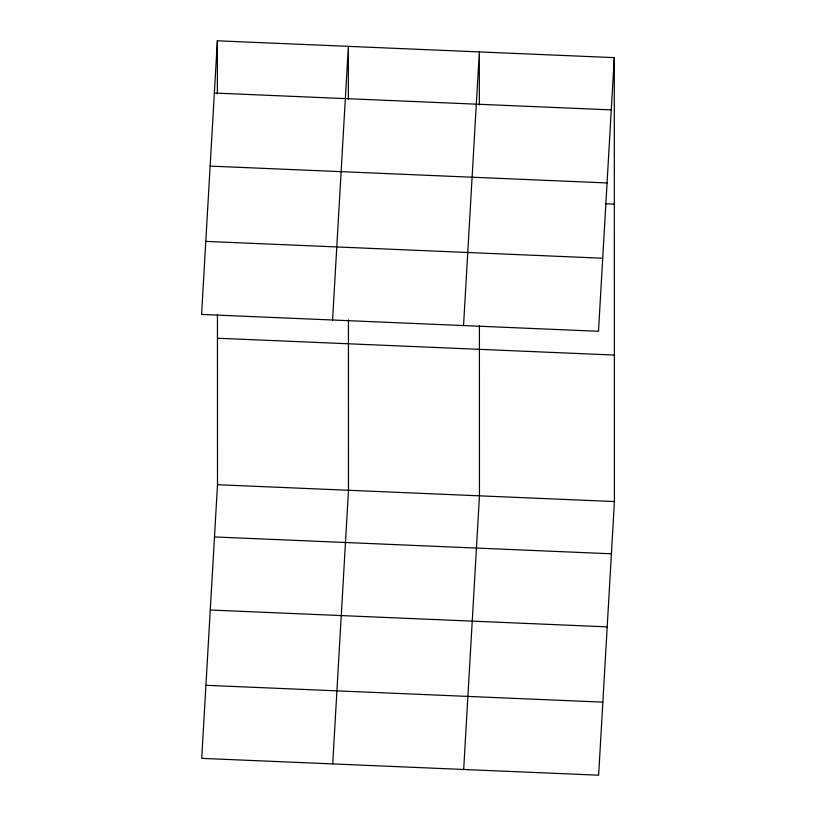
<?xml version="1.0" encoding="UTF-8"?>
<svg xmlns="http://www.w3.org/2000/svg" width="816" height="816" viewBox="0 0 816 816"><rect width="100%" height="100%" fill="white"/><g stroke="black" fill="none" stroke-linecap="round" stroke-linejoin="round"><path stroke-width="1.22" d="M217.362 40.8L201.583 314.446L598.505 331.286L614.285 57.64L217.362 40.8L217.382 93.84M217.444 314.323L217.495 484.714L201.715 758.36L598.638 775.2L614.417 501.554L614.285 57.64M332.571 320.005L348.35 46.359L348.361 99.399M332.704 763.919L348.483 490.263L348.432 319.882M463.549 325.564L479.329 51.918L479.349 104.958M463.682 769.478L479.461 495.822L479.41 325.441M214.353 93.044L611.266 109.885M210.14 166.107L607.053 182.947M605.411 203.755L614.326 204.133M205.795 241.383L602.718 258.223M217.454 338.222L614.377 355.062M217.495 484.714L614.417 501.554M214.486 536.948L611.408 553.789M210.273 610.021L607.186 626.861M205.928 685.297L602.851 702.137"/></g></svg>
